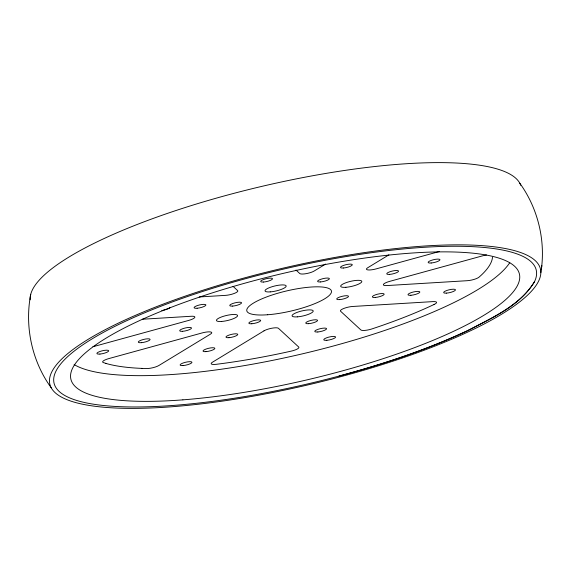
<?xml version="1.0" encoding="UTF-8"?>
<svg xmlns="http://www.w3.org/2000/svg" width="571" height="571" viewBox="0 0 571 571"><rect width="100%" height="100%" fill="white"/><g stroke="black" fill="none" stroke-linecap="round" stroke-linejoin="round"><path stroke-width="0.86" d="M540.837 272.724A251.982 59.677 -13.2 0 0 173.484 300.289A251.982 59.677 -13.2 0 0 171.1 406.816A251.982 59.677 -13.2 0 0 540.837 272.724C546.047 241.69 538.232 208.7 519.788 183.22M30.734 294.308C24.496 326.519 31.897 361.2 51.212 387.78M541.287 269.598L541.865 265.586M534.527 281.646C519.724 306.177 491.438 318.111 467.064 330.937C425.995 350.109 382.777 364.312 339.06 376.061A247.636 58.649 -13.2 0 1 54.416 384.44A247.636 58.649 -13.2 0 1 301.552 265.072A247.636 58.649 -13.2 0 1 534.527 281.646C520.317 305.157 493.572 316.962 470.233 329.381C428.25 349.388 383.89 363.941 339.06 376.061M325.598 264.066L314.25 270.975A8.158 1.934 -13.2 0 1 306.27 273.63A8.158 1.934 -13.2 0 1 299.825 273.58L296.014 270.054M388.887 254.866L367.581 267.828A8.158 1.934 -13.2 0 0 367.952 269.919A8.158 1.934 -13.2 0 0 376.132 268.891L439.292 251.525M199.258 296.956L225.795 295.35A8.158 1.934 -13.2 0 0 234.538 293.323A8.158 1.934 -13.2 0 0 237.643 290.603L233.068 286.378M142.236 319.239L191.185 316.27A8.158 1.934 -13.2 0 1 194.775 317.469A8.158 1.934 -13.2 0 1 188.858 320.374L95.343 346.083A8.165 1.934 -13.2 0 1 92.93 346.654M142.029 368.395L146.504 368.538A8.165 1.934 -13.2 0 0 158.909 365.483L210.649 334.006A8.158 1.934 -13.2 0 0 210.278 331.915A8.158 1.934 -13.2 0 0 202.098 332.943L109.068 358.524A8.172 1.934 -13.2 0 0 103.208 362.528L105.892 363.377M30.206 299.804A251.982 59.677 -13.2 0 1 263.345 186.025A251.982 59.677 -13.2 0 1 520.723 185.311M509.76 262.689A230.356 54.559 -13.2 0 1 300.931 354.184A230.356 54.559 -13.2 0 1 74.109 364.555M170.144 307.491A6.088 1.442 -13.2 0 1 163.178 310.189M162.107 310.346A6.088 1.442 -13.2 0 1 161.764 310.388M141.929 368.388A208.822 49.456 -13.2 0 1 105.785 363.377M492.509 257.178A208.822 49.456 -13.2 0 1 481.182 275.229L478.99 277.199A8.172 1.934 -13.2 0 1 467.149 280.704L387.045 285.564A8.158 1.934 -13.2 0 1 383.455 284.365A8.158 1.934 -13.2 0 1 389.372 281.453L482.888 255.751A8.165 1.934 -13.2 0 1 486.499 254.966M263.98 330.859L212.526 362.171A8.172 1.934 -13.2 0 0 216.081 364.334L222.062 363.563A208.822 49.456 -13.2 0 0 284.501 352.6L290.867 351.208A8.165 1.934 -13.2 0 0 298.747 347.061L278.405 328.254A8.158 1.934 -13.2 0 0 271.96 328.204A8.158 1.934 -13.2 0 0 263.98 330.859M434.031 304.5L429.67 306.534A208.822 49.456 -13.2 0 1 377.517 327.047L371.735 328.989A8.172 1.934 -13.2 0 1 360.851 329.931L340.587 311.231A8.158 1.934 -13.2 0 1 343.692 308.511A8.158 1.934 -13.2 0 1 352.435 306.484L432.946 301.609A8.165 1.934 -13.2 0 1 434.21 304.422L434.031 304.5M182.891 399.85A230.356 54.559 -13.2 0 0 519.753 277.021A230.356 54.559 -13.2 0 0 182.784 302.965A230.356 54.559 -13.2 0 0 182.891 399.85M267.72 314.749A43.46 10.292 -13.2 0 0 331.494 291.624A43.46 10.292 -13.2 0 0 268.134 296.378A43.46 10.292 -13.2 0 0 267.72 314.749M345.89 287.299A10.863 2.577 -13.2 0 0 361.828 281.51A10.863 2.577 -13.2 0 0 345.976 282.709A10.863 2.577 -13.2 0 0 345.89 287.299M297.298 316.862A10.863 2.577 -13.2 0 0 313.229 311.081A10.863 2.577 -13.2 0 0 297.384 312.273A10.863 2.577 -13.2 0 0 297.298 316.862M221.662 321.452A10.863 2.577 -13.2 0 0 237.593 315.67A10.863 2.577 -13.2 0 0 221.748 316.862A10.863 2.577 -13.2 0 0 221.662 321.452M270.254 291.888A10.863 2.577 -13.2 0 0 286.192 286.1A10.863 2.577 -13.2 0 0 270.34 287.299A10.863 2.577 -13.2 0 0 270.254 291.888M431.219 262.995A6.088 1.442 -13.2 0 0 439.984 259.719A6.088 1.442 -13.2 0 0 430.955 260.49A6.088 1.442 -13.2 0 0 431.219 262.995M389.636 274.394A6.088 1.442 -13.2 0 0 398.572 271.154A6.088 1.442 -13.2 0 0 389.715 271.817A6.088 1.442 -13.2 0 0 389.636 274.394M446.565 293.123A6.088 1.442 -13.2 0 0 455.494 289.882A6.088 1.442 -13.2 0 0 446.622 290.546A6.088 1.442 -13.2 0 0 446.565 293.123M410.913 295.286A6.088 1.442 -13.2 0 0 419.842 292.045A6.088 1.442 -13.2 0 0 410.97 292.709A6.088 1.442 -13.2 0 0 410.913 295.286M375.411 297.434A6.088 1.442 -13.2 0 0 384.183 294.165A6.088 1.442 -13.2 0 0 375.161 294.929A6.088 1.442 -13.2 0 0 375.411 297.434M326.84 340.309A6.088 1.442 -13.2 0 0 335.605 337.033A6.088 1.442 -13.2 0 0 326.576 337.804A6.088 1.442 -13.2 0 0 326.84 340.309M317.833 331.979A6.088 1.442 -13.2 0 0 326.591 328.71A6.088 1.442 -13.2 0 0 317.562 329.481A6.088 1.442 -13.2 0 0 317.833 331.979M308.647 323.671A6.088 1.442 -13.2 0 0 317.583 320.431A6.088 1.442 -13.2 0 0 308.718 321.095A6.088 1.442 -13.2 0 0 308.647 323.671M183.034 365.576A6.088 1.442 -13.2 0 0 191.963 362.335A6.088 1.442 -13.2 0 0 183.091 362.999A6.088 1.442 -13.2 0 0 183.034 365.576M205.945 351.636A6.088 1.442 -13.2 0 0 214.874 348.396A6.088 1.442 -13.2 0 0 206.003 349.059A6.088 1.442 -13.2 0 0 205.945 351.636M229.007 337.682A6.088 1.442 -13.2 0 0 237.779 334.413A6.088 1.442 -13.2 0 0 228.757 335.184A6.088 1.442 -13.2 0 0 229.007 337.682M99.939 354.07A6.088 1.442 -13.2 0 0 108.704 350.801A6.088 1.442 -13.2 0 0 99.675 351.572A6.088 1.442 -13.2 0 0 99.939 354.07M141.344 342.686A6.088 1.442 -13.2 0 0 150.109 339.417A6.088 1.442 -13.2 0 0 141.08 340.188A6.088 1.442 -13.2 0 0 141.344 342.686M182.584 331.316A6.088 1.442 -13.2 0 0 191.521 328.082A6.088 1.442 -13.2 0 0 182.663 328.739A6.088 1.442 -13.2 0 0 182.584 331.316M197.138 308.247A6.088 1.442 -13.2 0 0 205.91 304.978A6.088 1.442 -13.2 0 0 196.888 305.742A6.088 1.442 -13.2 0 0 197.138 308.247M263.581 282.038A6.088 1.442 -13.2 0 0 272.517 278.805A6.088 1.442 -13.2 0 0 263.652 279.462A6.088 1.442 -13.2 0 0 263.581 282.038M343.542 267.999A6.088 1.442 -13.2 0 0 352.314 264.73A6.088 1.442 -13.2 0 0 343.299 265.494A6.088 1.442 -13.2 0 0 343.542 267.999M251.825 323.757A6.088 1.442 -13.2 0 0 260.69 320.502A6.088 1.442 -13.2 0 0 251.754 321.209A6.088 1.442 -13.2 0 0 251.825 323.757M339.666 299.604A6.088 1.442 -13.2 0 0 348.531 296.349A6.088 1.442 -13.2 0 0 339.595 297.063A6.088 1.442 -13.2 0 0 339.666 299.604M320.545 281.938A6.088 1.442 -13.2 0 0 329.41 278.691A6.088 1.442 -13.2 0 0 320.474 279.397A6.088 1.442 -13.2 0 0 320.545 281.938M232.704 306.092A6.088 1.442 -13.2 0 0 241.569 302.844A6.088 1.442 -13.2 0 0 232.633 303.551A6.088 1.442 -13.2 0 0 232.704 306.092"/></g></svg>
